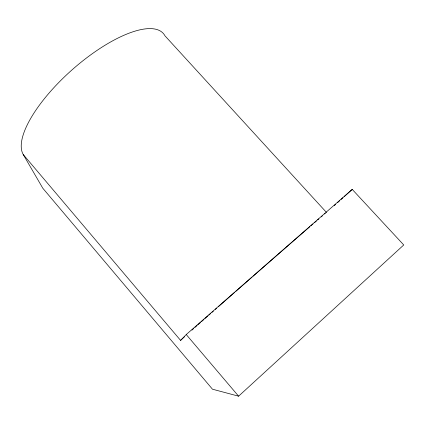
<?xml version="1.0" encoding="UTF-8"?>
<svg xmlns="http://www.w3.org/2000/svg" width="425" height="425" viewBox="0 0 425 425"><rect width="100%" height="100%" fill="white"/><g stroke="black" fill="none" stroke-linecap="round" stroke-linejoin="round"><path stroke-width="0.64" d="M23.232 154.535L180.598 340.398L186.235 334.544L352.229 189.396L403.75 244.965L238.595 396.185L212.473 389.204L42.787 188.211L23.232 154.535A92.687 33.394 -41.6 0 1 77.334 65.307A92.687 33.394 -41.6 0 1 164.964 35.822L326.57 212.516M334.263 205.631L335.723 204.319M337.663 202.56L339.607 200.807M341.062 199.49L343.002 197.737M344.462 196.419L352.229 189.396M186.235 334.544L238.595 396.185M180.598 340.398A97.325 0.531 -41.2 0 1 184.445 336.839M191.946 330.108A97.325 0.531 -41.2 0 1 193.768 328.488M194.99 327.399A97.325 0.531 -41.2 0 1 197.147 325.481M198.055 324.673A97.325 0.531 -41.2 0 1 200.43 322.57M201.418 321.693A97.325 0.531 -41.2 0 1 203.979 319.425M205.036 318.49A97.325 0.531 -41.2 0 1 207.751 316.083M208.749 315.201A97.325 0.531 -41.2 0 1 210.545 313.613M211.937 312.386A97.325 0.531 -41.2 0 1 213.35 311.137M215.284 309.432A97.325 0.531 -41.2 0 1 216.761 308.125M218.264 306.802A97.325 0.531 -41.2 0 1 234.361 292.623M235.854 291.311A97.325 0.531 -41.2 0 1 252.014 277.121M253.018 276.239A97.325 0.531 -41.2 0 1 309.751 226.753M310.866 225.792A97.325 0.531 -41.2 0 1 312.991 223.954M314.495 222.652A97.325 0.531 -41.2 0 1 316.365 221.042M317.661 219.927A97.325 0.531 -41.2 0 1 318.872 218.891M321.204 216.893A97.325 0.531 -41.2 0 1 322.352 215.916M324.642 213.977A97.325 0.531 -41.2 0 1 325.327 213.408"/></g></svg>
